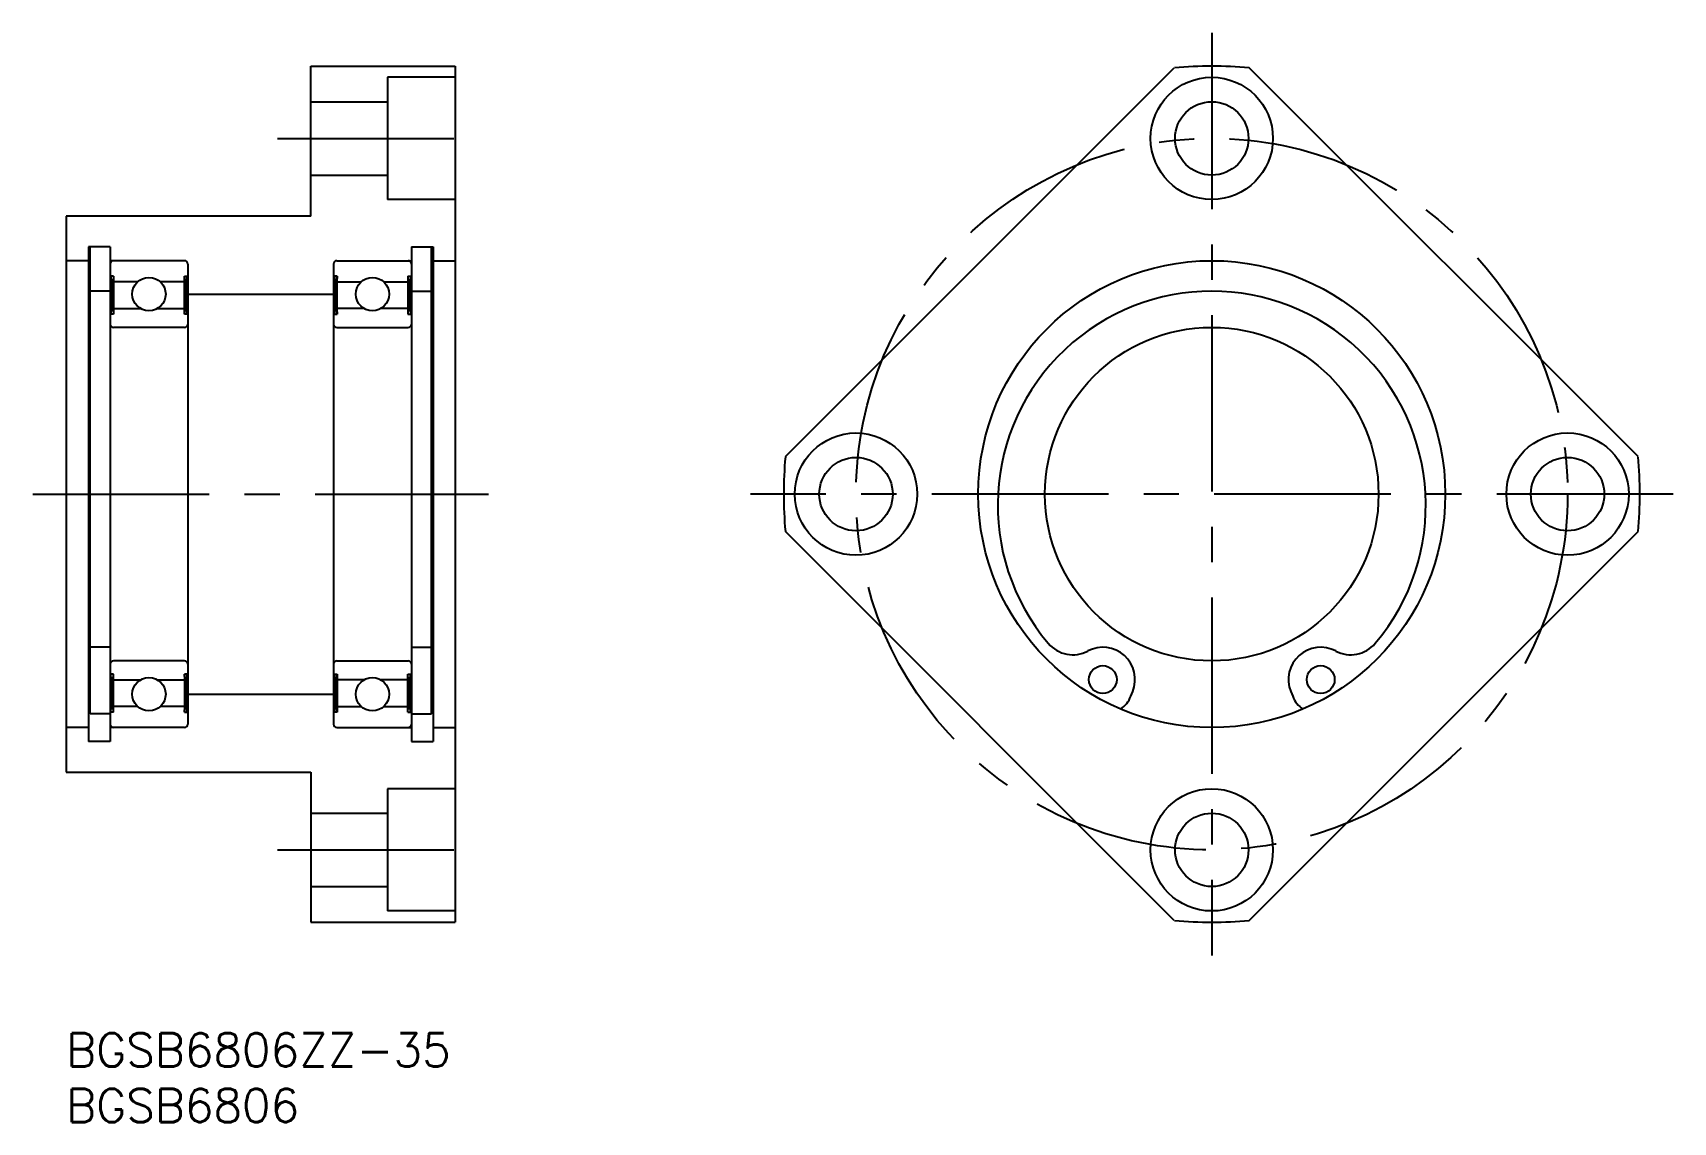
# Model space of a CAD drawing. Extents: x -3 to 145, y -8 to 90.
import ezdxf

# ---------------------------------------------------------------- set-up
doc = ezdxf.new("R2010")
doc.units = 0
doc.header["$LTSCALE"] = 0.5
doc.linetypes.add('CENTER', pattern=[50.8, 31.75, -6.35, 6.35, -6.35])
for name, color, linetype in [('MSM_CENTER', 1, 'CENTER'), ('MSM_CONTINUOUS', 7, 'CONTINUOUS'), ('MSM_NARROW', 5, 'CONTINUOUS'), ('MSM_PART_NUMBER', 7, 'CONTINUOUS')]:
    doc.layers.add(name, color=color, linetype=linetype)
doc.styles.get("Standard").update_dxf_attribs({"font": 'txt.shx', "height": 3, "bigfont": 'bigfont.shx'})

# ---------------------------------------------------------------- blocks, each defined once
blk = doc.blocks.new('*U10')
at = {"layer": 'MSM_PART_NUMBER'}
blk.add_text('BGSB6806ZZ-35', height=3, dxfattribs=at).set_placement((0, -3))
blk = doc.blocks.new('*U11')
at = {"layer": 'MSM_PART_NUMBER'}
blk.add_text('BGSB6806', height=3, dxfattribs=at).set_placement((0, -8))

msp = doc.modelspace()

# ---------------------------------------------------------------- linework, layer by layer
at = {"layer": 'MSM_CENTER'}
for p, q in [((103.04, 90), (103.04, 7)), ((19, 80.5), (38, 80.5)), ((-3, 48.5), (38, 48.5)), ((144.54, 48.5), (61.54, 48.5)), ((19, 16.5), (38, 16.5))]:
    msp.add_line(p, q, dxfattribs=at)
msp.add_circle((103.04, 48.5), 32, dxfattribs=at)
at = {"layer": 'MSM_CONTINUOUS'}
for p, q in [((22, 73.5), (22, 87)), ((22, 87), (35, 87)), ((35, 86), (28.9, 86)), ((28.9, 86), (28.9, 75)), ((35, 87), (35, 10)), ((64.69, 51.87), (99.67, 86.85)), ((141.39, 51.87), (106.41, 86.85)), ((22, 83.8), (28.9, 83.8)), ((22, 77.2), (28.9, 77.2)), ((35, 75), (28.9, 75)), ((0, 73.5), (0, 23.5)), ((22, 73.5), (0, 73.5)), ((2, 69.5, 0.88), (0, 69.5, 0.88)), ((3.95, 70.75, 0.88), (2, 70.75, 0.88)), ((2, 70.75), (2, 26.25)), ((2.15, 28.74, 1.25), (2.15, 70.75, 1.25)), ((3.95, 70.75), (3.95, 26.25)), ((10.65, 69.5), (3.95, 69.5)), ((24.35, 69.5), (31.05, 69.5)), ((31.05, 70.75), (31.05, 26.25)), ((31.05, 70.75, 0.88), (33, 70.75, 0.88)), ((32.85, 28.74, 1.25), (32.85, 70.75, 1.25)), ((33, 70.75), (33, 26.25)), ((33, 69.5, 0.88), (35, 69.5, 0.88)), ((4.27, 68.11), (3.95, 68.11)), ((4.03, 68.11), (4.03, 64.7)), ((4.27, 68.11), (4.27, 64.7)), ((10.63, 64.7), (10.63, 68.11)), ((10.63, 68.11), (10.95, 68.11)), ((10.87, 64.7), (10.87, 68.11)), ((10.95, 69.2), (10.95, 27.8)), ((24.05, 69.2), (24.05, 27.8)), ((24.37, 68.11), (24.05, 68.11)), ((24.13, 64.7), (24.13, 68.11)), ((24.37, 64.7), (24.37, 68.11)), ((30.73, 68.11), (31.05, 68.11)), ((30.73, 68.11), (30.73, 64.7)), ((30.97, 68.11), (30.97, 64.7)), ((3.95, 66.75, 0.88), (2.15, 66.75, 0.88)), ((6.43, 67.6), (4.27, 67.6)), ((10.63, 67.6), (8.47, 67.6)), ((10.95, 66.5), (24.05, 66.5)), ((24.37, 67.6), (26.53, 67.6)), ((28.57, 67.6), (30.73, 67.6)), ((31.05, 66.75, 0.88), (32.85, 66.75, 0.88)), ((4.27, 65.2), (6.7, 65.2)), ((8.2, 65.2), (10.63, 65.2)), ((26.8, 65.2), (24.37, 65.2)), ((30.73, 65.2), (28.3, 65.2)), ((4.27, 64.7), (3.95, 64.7)), ((10.65, 63.5), (4.25, 63.5)), ((10.95, 64.7), (10.63, 64.7)), ((24.05, 64.7), (24.37, 64.7)), ((24.35, 63.5), (30.75, 63.5)), ((30.73, 64.7), (31.05, 64.7)), ((99.67, 10.15), (64.69, 45.13)), ((106.41, 10.15), (141.39, 45.13)), ((3.95, 34.72, 0.88), (2.15, 34.72, 0.88)), ((31.05, 34.72, 0.88), (32.85, 34.72, 0.88)), ((10.65, 33.5), (4.25, 33.5)), ((24.35, 33.5), (30.75, 33.5)), ((4.27, 32.3), (3.95, 32.3)), ((4.03, 28.89), (4.03, 32.3)), ((4.27, 28.89), (4.27, 32.3)), ((4.27, 31.8), (6.7, 31.8)), ((8.2, 31.8), (10.63, 31.8)), ((10.63, 32.3), (10.63, 28.89)), ((10.95, 32.3), (10.63, 32.3)), ((10.87, 32.3), (10.87, 28.89)), ((24.05, 32.3), (24.37, 32.3)), ((24.13, 32.3), (24.13, 28.89)), ((24.37, 32.3), (24.37, 28.89)), ((26.8, 31.8), (24.37, 31.8)), ((30.73, 31.8), (28.3, 31.8)), ((30.73, 32.3), (31.05, 32.3)), ((30.73, 28.89), (30.73, 32.3)), ((30.97, 28.89), (30.97, 32.3)), ((10.95, 30.5), (24.05, 30.5)), ((95.76, 30.31), (95.93, 30.74)), ((110.15, 30.74), (110.32, 30.31)), ((3.95, 28.74, 0.88), (2.15, 28.74, 0.88)), ((4.27, 28.89), (3.95, 28.89)), ((6.43, 29.4), (4.27, 29.4)), ((10.63, 29.4), (8.47, 29.4)), ((10.63, 28.89), (10.95, 28.89)), ((24.37, 28.89), (24.05, 28.89)), ((24.37, 29.4), (26.53, 29.4)), ((28.57, 29.4), (30.73, 29.4)), ((30.73, 28.89), (31.05, 28.89)), ((31.05, 28.74, 0.88), (32.85, 28.74, 0.88)), ((2, 27.5, 0.88), (0, 27.5, 0.88)), ((10.65, 27.5), (3.95, 27.5)), ((24.35, 27.5), (31.05, 27.5)), ((33, 27.5, 0.88), (35, 27.5, 0.88)), ((3.95, 26.25, 0.88), (2, 26.25, 0.88)), ((31.05, 26.25, 0.88), (33, 26.25, 0.88)), ((0, 23.5), (22, 23.5)), ((22, 23.5), (22, 10)), ((28.9, 22), (28.9, 11)), ((35, 22), (28.9, 22)), ((22, 19.8), (28.9, 19.8)), ((22, 13.2), (28.9, 13.2)), ((35, 11), (28.9, 11)), ((22, 10), (35, 10))]:
    msp.add_line(p, q, dxfattribs=at)
for centre, radius in [((103.04, 80.5), 5.5), ((103.04, 80.5), 3.3), ((103.04, 48.5), 21), ((7.45, 66.5), 1.5), ((27.55, 66.5), 1.5), ((103.04, 48.5), 15), ((71.04, 48.5), 5.5), ((135.04, 48.5), 5.5), ((71.04, 48.5), 3.3), ((135.04, 48.5), 3.3), ((93.24, 31.82), 1.25), ((112.84, 31.82), 1.25), ((7.45, 30.5), 1.5), ((27.55, 30.5), 1.5), ((103.04, 16.5), 5.5), ((103.04, 16.5), 3.3)]:
    msp.add_circle(centre, radius, dxfattribs=at)
for centre, radius, start, end in [((103.04, 48.5), 38.5, 84.9831, 95.0169), ((4.25, 69.2), 0.3, 90, 180), ((10.65, 69.2), 0.3, 0, 90), ((24.35, 69.2), 0.3, 90, 180), ((30.75, 69.2), 0.3, 0, 90), ((103.04, 47.5), 19.25, 319.8252, 220.1748), ((4.25, 63.8), 0.3, 180, 270), ((10.65, 63.8), 0.3, 270, 0), ((24.35, 63.8), 0.3, 180, 270), ((30.75, 63.8), 0.3, 270, 0), ((103.04, 48.5), 38.5, 174.9831, 185.0169), ((103.04, 48.5), 38.5, 354.9831, 5.0169), ((90.55, 36.95), 2.9, 220.1748, 297.6623), ((93.24, 31.82), 2.9, 338.1911, 117.6623), ((112.84, 31.82), 2.9, 62.3377, 201.8089), ((115.53, 36.95), 2.9, 242.3377, 319.8252), ((4.25, 33.2), 0.3, 90, 180), ((10.65, 33.2), 0.3, 0, 90), ((24.35, 33.2), 0.3, 90, 180), ((30.75, 33.2), 0.3, 0, 90), ((93.44, 31.24), 2.5, 304.0128, 338.1911), ((112.64, 31.24), 2.5, 201.8089, 235.9872), ((4.25, 27.8), 0.3, 180, 270), ((10.65, 27.8), 0.3, 270, 0), ((24.35, 27.8), 0.3, 180, 270), ((30.75, 27.8), 0.3, 270, 0), ((103.04, 48.5), 38.5, 264.9831, 275.0169)]:
    msp.add_arc(centre, radius, start, end, dxfattribs=at)
at = {"layer": 'MSM_NARROW'}
for p, q in [((4.27, 68.11), (4.03, 64.7)), ((4.03, 68.11), (4.27, 64.7)), ((10.87, 68.11), (10.63, 64.7)), ((10.63, 68.11), (10.87, 64.7)), ((24.13, 68.11), (24.37, 64.7)), ((24.37, 68.11), (24.13, 64.7)), ((30.73, 68.11), (30.97, 64.7)), ((30.97, 68.11), (30.73, 64.7)), ((4.27, 28.89), (4.03, 32.3)), ((4.03, 28.89), (4.27, 32.3)), ((10.87, 28.89), (10.63, 32.3)), ((10.63, 28.89), (10.87, 32.3)), ((24.13, 28.89), (24.37, 32.3)), ((24.37, 28.89), (24.13, 32.3)), ((30.73, 28.89), (30.97, 32.3)), ((30.97, 28.89), (30.73, 32.3))]:
    msp.add_line(p, q, dxfattribs=at)

# ---------------------------------------------------------------- block references
at = {"layer": 'MSM_CONTINUOUS'}
for name in ['*U10', '*U11']:
    msp.add_blockref(name, (0, 0), dxfattribs=at)

doc.saveas('drawing.dxf')
